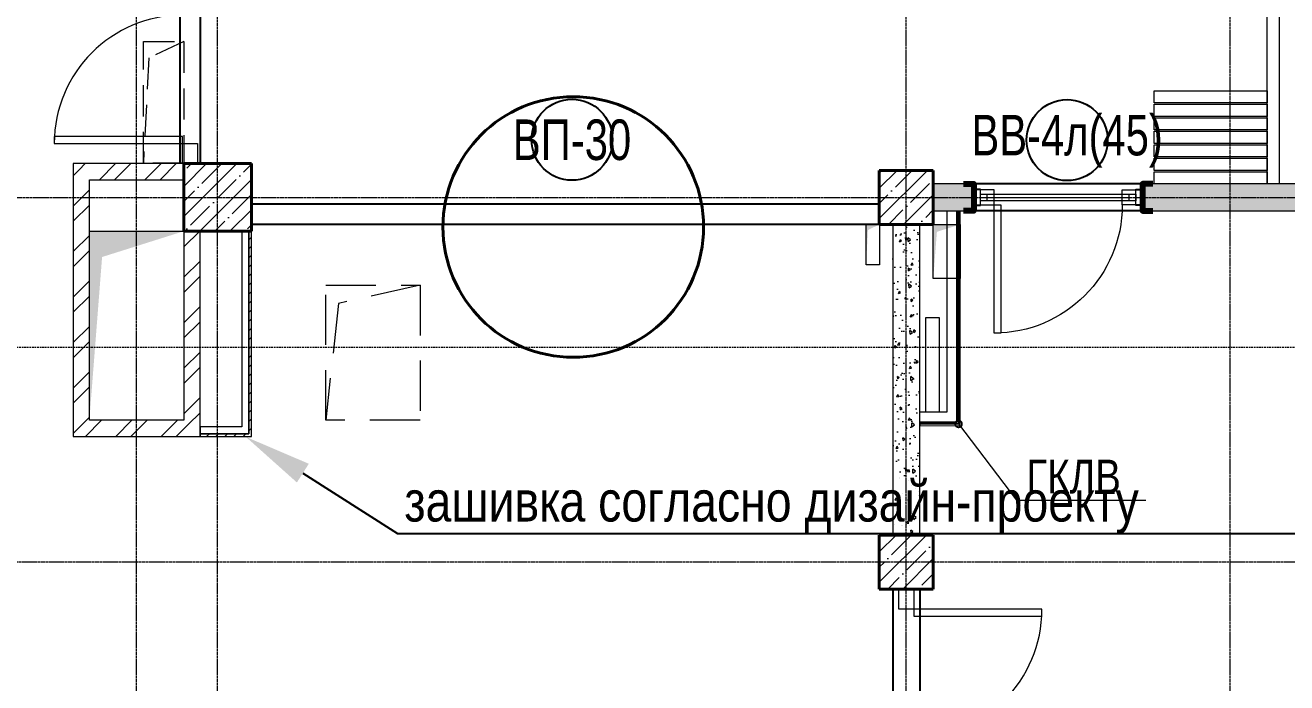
# Model space of a CAD drawing. Header units: millimetres. Extents: x -231292 to 573618, y -153144 to 564035.
# Drawn here: x 114704 to 124047, y 447508 to 452377 of the extents above; entities that cross this region are included whole.
import ezdxf
from ezdxf import colors
from ezdxf.entities.mleader import LeaderData, LeaderLine
from ezdxf.enums import TextEntityAlignment as Align
from ezdxf.math import Vec2, Vec3

# ---------------------------------------------------------------- set-up
doc = ezdxf.new("R2010")
doc.units = ezdxf.units.MM
for name, pattern in [('ADSK_Невидимые', [5, 3, -2]), ('CENTER2', [28.575, 19.05, -3.175, 3.175, -3.175]), ('DASHED', [19.05, 12.7, -6.35]), ('HIDDEN', [9.525, 6.35, -3.175]), ('HIDDEN2', [4.7625, 3.175, -1.5875])]:
    doc.linetypes.add(name, pattern=pattern)
doc.layers.get('0').update_dxf_attribs({"color": 250})
doc.layers.get('Defpoints').update_dxf_attribs({"color": 250})
for name, color, linetype, lineweight in [('АР_Витраж', 250, 'Continuous', 13), ('АР_Витраж марка', 250, 'Continuous', 9), ('АР_Двери_витраж', 250, 'Continuous', 9), ('АР_Колонны', 250, 'Continuous', 35), ('АР_Разрезы марка', 250, 'Continuous', 13), ('АР_Стены ГКЛ', 250, 'Continuous', 15), ('АР_Стены ЖБ', 250, 'Continuous', 35), ('АР_Стены кирпич', 250, 'Continuous', 20), ('АР_Стены ПЕНОблок', 250, 'Continuous', 20), ('АР_Штриховка', 250, 'Continuous', 0), ('Зашивки ГКЛ на всю высоту', 250, 'Continuous', 0), ('КМ_Фахверки', 250, 'Continuous', 80), ('ОВ_Классы', 250, 'Continuous', 0), ('ОВ_коллекторы', 250, 'Continuous', 30), ('ОВ_Кондиционирование', 250, 'Continuous', 5), ('ОВ_Отопление', 250, 'Continuous', 0), ('ОВ_Шахты_блок 4.1', 250, 'Continuous', 5), ('Размеры зашивки ГКЛ', 250, 'Continuous', 0), ('РД_Оси_100', 250, 'Continuous', 0), ('РД_проем_инж перемыч_фахверк', 250, 'Continuous', 18), ('ТХ_Оборудование', 250, 'Continuous', 9)]:
    doc.layers.add(name, color=color, linetype=linetype, lineweight=lineweight)
doc.layers.add('АР_Делит', color=250, linetype='Continuous', lineweight=0, plot=False)
doc.layers.add('РД_Проем', color=250, linetype='Continuous', lineweight=0, plot=False)
doc.layers.add('РД_Витраж_вн', color=250, linetype='Continuous')
doc.layers.add('РД_Витраж_перегородка', color=250, linetype='Continuous')
doc.styles.add('Arial_09', font='ARIALN.TTF', dxfattribs={"width": 0.9})
doc.styles.add('style1', font='ARIALN.TTF')
pattern_1 = [(45, (50428.77, 366201.75), (-112.2532, 112.2532), []), (45, (50541.02, 366201.75), (-112.2532, 112.2532), [198.4375, -39.6875, 0, -39.6875])]

# ---------------------------------------------------------------- blocks, each defined once
blk = doc.blocks.new('otv пунктир')
at = {"linetype": 'HIDDEN', "ltscale": 0.07}
blk.add_lwpolyline([(0, 0), (0, 1), (1, 1), (1, 0)], close=True, dxfattribs=at)
blk.add_lwpolyline([(0, 1), (0.1346, 0.1366), (1, 0)], dxfattribs=at)
blk = doc.blocks.new('otv')
at = {"linetype": 'Continuous'}
blk.add_lwpolyline([(0, -1), (0, 0), (1, 0), (1, -1)], close=True, dxfattribs=at)
blk.add_solid([(0, -1), (0, 0), (0.1346, -0.1366), (1, 0)], dxfattribs=at)
blk = doc.blocks.new('Ф_пеноблок 200')
at = {"layer": 'КМ_Фахверки'}
blk.add_lwpolyline([(0, -75), (0, 0), (200, 0), (200, -75)], dxfattribs=at)
blk = doc.blocks.new('СОШ_2200_АР_ОСИ_М100_28.05.24')
at = {"layer": 'РД_Оси_100', "linetype": 'CENTER2'}
for p, q in [((65100, -6155), (65100, 139938.679)), ((73200, -6155), (73200, 139938.679)), ((70800, -6155), (70800, 90900)), ((-5954.958, 84900), (119910, 84900)), ((119910, 82200), (-5954.958, 82200))]:
    blk.add_line(p, q, dxfattribs=at)
blk.add_lwpolyline([(65700, -6155), (65700, 139938.679)], dxfattribs=at)
blk = doc.blocks.new('_DotSmall')
at = {"color": 0, "linetype": 'ByBlock', "const_width": 0.5}
blk.add_lwpolyline([(-0.0625, 0, 1), (0.0625, 0, 1)], format="xyb", close=True, dxfattribs=at)
blk = doc.blocks.new('МаркаВитража1')
at = {"layer": 'Defpoints'}
blk.add_circle((0, 0), 3, dxfattribs=at)
at = {"color": 0, "linetype": 'ByBlock', "lineweight": -2, "style": 'Arial_09', "width": 0.9}
blk.add_attdef('АР-ОКНО:НАИМЕНОВАНИЕ', text='', height=3, dxfattribs=at).set_placement((0, 0), align=Align.MIDDLE)

msp = doc.modelspace()

# ---------------------------------------------------------------- hatches: boundary and pattern name
at = {"layer": 'АР_Стены ГКЛ', "linetype": 'Continuous', "lineweight": 0}
h = msp.add_hatch(dxfattribs=at)
h.set_pattern_fill('ANSI31', color=256, scale=15, angle=-360, style=0)
h.set_pattern_definition([(45, (50428.77, 366201.753), (-33.67596, 33.67596), [])])
h.paths.add_polyline_path([(116378.768, 450851.753), (116358.768, 450851.753), (116358.768, 449351.753), (116378.768, 449331.753)], flags=0)
h = msp.add_hatch(dxfattribs=at)
h.set_pattern_fill('ANSI31', color=256, scale=15, style=0)
h.set_pattern_definition([(45, (50428.77, 366201.753), (-33.67596, 33.67596), [])])
h.paths.add_polyline_path([(116378.768, 449331.753), (116358.768, 449351.753), (115998.768, 449351.753), (115998.768, 449331.753)], flags=0)
at = {"layer": 'АР_Штриховка', "linetype": 'Continuous', "lineweight": 0}
h = msp.add_hatch(dxfattribs=at)
h.set_pattern_fill('ANSI32', color=256, scale=25, angle=-360, style=0)
h.set_pattern_definition([(45, (50428.77, 366201.75), (-168.3798, 168.3798), []), (45, (50541.02, 366201.75), (-168.3798, 168.3798), [])])
h.paths.add_polyline_path([(115178.768, 451231.753), (115058.768, 451351.753), (115058.768, 449331.753), (115178.768, 449451.753)], flags=0)
h = msp.add_hatch(dxfattribs=at)
h.set_pattern_fill('ANSI32', color=256, scale=25, style=0)
h.set_pattern_definition([(45, (50428.77, 366201.75), (-168.3798, 168.3798), []), (45, (50541.02, 366201.75), (-168.3798, 168.3798), [])])
h.paths.add_polyline_path([(115058.768, 451351.753), (115178.768, 451231.753), (115878.768, 451231.753), (115878.768, 451351.753)], flags=0)
at = {"layer": 'АР_Штриховка', "linetype": 'Continuous', "lineweight": 5}
h = msp.add_hatch(dxfattribs=at)
h.set_pattern_fill('ANSI35', color=256, scale=25, style=0)
h.set_pattern_definition(pattern_1)
h.paths.add_polyline_path([(115878.768, 450851.753), (116378.768, 450851.753), (116378.768, 451351.753), (115878.768, 451351.753)], flags=0)
h = msp.add_hatch(dxfattribs=at)
h.set_pattern_fill('ANSI35', color=256, scale=25, style=0)
h.set_pattern_definition(pattern_1)
h.paths.add_polyline_path([(121028.768, 450901.753), (121428.768, 450901.753), (121428.768, 451301.753), (121028.768, 451301.753)], flags=0)
at = {"layer": 'АР_Штриховка', "linetype": 'Continuous', "lineweight": 0}
h = msp.add_hatch(dxfattribs=at)
h.set_pattern_fill('AR-CONC', color=256, angle=45, style=0)
h.set_pattern_definition([(95, (50428.77, 366201.75), (140.09465, 117.55338), [19.05, -209.55]), (40, (50428.77, 366201.75), (-160.01845, 110.17673), [15.24, -167.64058]), (145.45144, (50440.44, 366211.55), (-19.9238, 227.7301), [16.19, -178.09024]), (91.1842, (50392.85, 366237.67), (221.41024, 161.9534), [28.575, -314.325]), (141.63556, (50411.3, 366251.17), (-7.0866, 342.82676), [24.285, -267.1356]), (36.18415, (50392.85, 366237.67), (-7.0866, 342.82676), [22.85997, -251.45973]), (66, (50419.79, 366246.65), (179.51998, 34.89515), [19.05, -209.55]), (11, (50419.79, 366246.65), (-86.53993, 173.9412), [15.24, -167.64]), (116.45144, (50434.75, 366249.56), (92.98005, 208.83634), [16.19, -178.08994]), (82.5, (50428.77, 366201.75), (-57.60547, 61.973414), [0, -165.608, 0, -170.18, 0, -168.275]), (52.5, (50428.77, 366201.75), (-23.58973, 118.087), [0, -97.028, 0, -161.798, 0, -64.135]), (12.5, (50388.716, 366161.7), (99.927863, 91.826196), [0, -63.5, 0, -198.12, 0, -262.89]), (2.5, (50370.76, 366143.74), (86.7639, 122.72239), [0, -82.55, 0, -131.572, 0, -186.69])])
h.paths.add_polyline_path([(121428.768, 451201.753), (121428.768, 451001.753), (121728.768, 451001.753), (121728.768, 451201.753)], flags=0)
h.paths.add_polyline_path([(122978.768, 451201.753), (122978.768, 451001.753), (124178.768, 451001.753), (124178.768, 451201.753)], flags=0)
h.paths.add_polyline_path([(125428.768, 451201.753), (125428.768, 451001.753), (126728.768, 451001.753), (126728.768, 451201.753)], flags=0)
h.paths.add_polyline_path([(151478.768, 451201.753), (151412.101, 451151.753), (151478.768, 451001.753), (151828.768, 451001.753), (151828.768, 451201.753)], flags=0)
h.paths.add_polyline_path([(153078.768, 451201.753), (153078.768, 451001.753), (155628.768, 451001.753), (155828.768, 451201.753)], flags=0)
h.paths.add_polyline_path([(126728.768, 451201.753), (126728.768, 451001.753), (145028.708, 451001.753), (145028.708, 451201.753)], flags=0)
h.paths.add_polyline_path([(145028.708, 451201.753), (145028.708, 451001.753), (146328.768, 451001.753), (146328.768, 451201.753)], flags=0)
h.paths.add_polyline_path([(147578.768, 451201.753), (147578.768, 451001.753), (149378.768, 451001.753), (149378.768, 451201.753)], flags=0)
h.paths.add_polyline_path([(150628.768, 451201.753), (150628.768, 451001.753), (151478.768, 451001.753), (151412.101, 451151.753), (151278.768, 451201.753)], flags=0)
h = msp.add_hatch(dxfattribs=at)
h.set_pattern_fill('AR-CONC', color=256, angle=45, style=0)
h.set_pattern_definition([(95, (50428.77, 366201.75), (140.09465, 117.55338), [19.05, -209.55]), (40, (50428.77, 366201.75), (-160.01845, 110.17673), [15.24, -167.64058]), (145.45144, (50440.44, 366211.55), (-19.9238, 227.7301), [16.19, -178.09024]), (91.1842, (50392.85, 366237.67), (221.41024, 161.9534), [28.575, -314.325]), (141.63556, (50411.3, 366251.17), (-7.0866, 342.82676), [24.285, -267.1356]), (36.18415, (50392.85, 366237.67), (-7.0866, 342.82676), [22.86, -251.4597]), (66, (50419.79, 366246.65), (179.51998, 34.89515), [19.05, -209.55]), (11, (50419.79, 366246.65), (-86.53993, 173.9412), [15.24, -167.64]), (116.45145, (50434.75, 366249.56), (92.98005, 208.83634), [16.19, -178.08994]), (82.5, (50428.77, 366201.75), (-57.60547, 61.973414), [0, -165.608, 0, -170.18, 0, -168.275]), (52.5, (50428.77, 366201.75), (-23.58973, 118.087), [0, -97.028, 0, -161.798, 0, -64.135]), (12.5, (50388.716, 366161.7), (99.927863, 91.826196), [0, -63.5, 0, -198.12, 0, -262.89]), (2.5, (50370.76, 366143.74), (86.7639, 122.72239), [0, -82.55, 0, -131.572, 0, -186.69])])
h.paths.add_polyline_path([(121128.768, 448601.753), (121328.768, 448601.753), (121328.768, 450901.753), (121128.768, 450901.753)], flags=0)
h = msp.add_hatch(dxfattribs=at)
h.set_pattern_fill('ANSI32', color=256, scale=25, angle=-360, style=0)
h.set_pattern_definition([(45, (50428.77, 366201.75), (-168.3798, 168.3798), []), (45, (50541.02, 366201.75), (-168.3798, 168.3798), [])])
h.paths.add_polyline_path([(115998.768, 450851.753), (115878.768, 450851.753), (115878.768, 449451.753), (115998.768, 449331.753)], flags=0)
h = msp.add_hatch(dxfattribs=at)
h.set_pattern_fill('ANSI32', color=256, scale=25, style=0)
h.set_pattern_definition([(45, (50428.77, 366201.75), (-168.3798, 168.3798), []), (45, (50541.02, 366201.75), (-168.3798, 168.3798), [])])
h.paths.add_polyline_path([(115998.768, 449331.753), (115878.768, 449451.753), (115178.768, 449451.753), (115058.768, 449331.753)], flags=0)
at = {"layer": 'АР_Штриховка', "linetype": 'Continuous', "lineweight": 5}
h = msp.add_hatch(dxfattribs=at)
h.set_pattern_fill('ANSI35', color=256, scale=25, style=0)
h.set_pattern_definition(pattern_1)
h.paths.add_polyline_path([(121028.768, 448201.752), (121428.768, 448201.752), (121428.768, 448601.752), (121028.768, 448601.752)], flags=0)

# ---------------------------------------------------------------- linework, layer by layer
at = {"layer": 'АР_Витраж', "linetype": 'Continuous', "lineweight": 5}
for p, q in [((121728.768, 451201.753), (122978.768, 451201.753)), ((121728.768, 451001.753), (122978.768, 451001.753))]:
    msp.add_line(p, q, dxfattribs=at)
at = {"layer": 'АР_Витраж', "linetype": 'Continuous', "lineweight": 13}
for p, q in [((121828.768, 451076.753), (121828.768, 451126.753)), ((121828.768, 451101.753), (122878.768, 451101.753)), ((122878.768, 451076.753), (122878.768, 451126.753))]:
    msp.add_line(p, q, dxfattribs=at)
for points in [[(121778.768, 451161.753), (121728.768, 451161.753), (121728.768, 451041.753), (121778.768, 451041.753)], [(121778.768, 451076.753), (121778.768, 451126.753), (122928.768, 451126.753), (122928.768, 451076.753)], [(122928.768, 451161.753), (122978.768, 451161.753), (122978.768, 451041.753), (122928.768, 451041.753)]]:
    msp.add_lwpolyline(points, close=True, dxfattribs=at)
at = {"layer": 'АР_Двери_витраж', "linetype": 'Continuous', "lineweight": 9}
for p, q in [((116378.768, 451051.753), (116378.768, 450901.753)), ((116381.268, 451051.753), (116378.768, 451051.753)), ((116381.268, 450901.753), (116381.268, 451051.753)), ((116378.768, 450901.753), (116381.268, 450901.753))]:
    msp.add_line(p, q, dxfattribs=at)
for points in [[(115868.768, 451501.753), (115868.768, 451551.753), (114918.768, 451551.753), (114918.768, 451501.753)], [(115978.768, 451501.753), (115978.768, 451351.753), (115868.768, 451351.753), (115868.768, 451501.753)], [(121878.768, 451156.753), (121728.768, 451156.753), (121728.768, 451046.753), (121878.768, 451046.753)], [(122828.768, 451156.753), (122978.768, 451156.753), (122978.768, 451046.753), (122828.768, 451046.753)], [(121878.768, 451046.753), (121928.768, 451046.753), (121928.768, 450096.753), (121878.768, 450096.753)], [(121173.768, 448051.752), (121173.768, 448201.752), (121283.768, 448201.752), (121283.768, 448051.752)], [(121283.768, 448051.752), (121283.768, 448001.752), (122233.768, 448001.752), (122233.768, 448051.752)]]:
    msp.add_lwpolyline(points, close=True, dxfattribs=at)
for centre, start, end in [((115868.768, 451501.753), 90, 180), ((121283.768, 448051.752), 270, 0)]:
    msp.add_arc(centre, 950, start, end, dxfattribs=at)
at = {"layer": 'АР_Двери_витраж', "linetype": 'Continuous', "lineweight": 9, "extrusion": (0, 0, -1)}
msp.add_arc((-121878.768, 451046.753), 950, 180, 270, dxfattribs=at)
at = {"layer": 'АР_Делит', "lineweight": 40}
msp.add_circle((118762.488, 450882.746), 964.843, dxfattribs=at)
at = {"layer": 'АР_Колонны', "linetype": 'HIDDEN2', "lineweight": 25}
for p, q in [((115878.768, 451351.753), (116378.768, 451351.753)), ((115878.768, 450851.753), (115878.768, 451351.753)), ((116378.768, 451351.753), (116378.768, 450851.753)), ((121028.768, 451301.753), (121428.768, 451301.753)), ((121028.768, 450901.753), (121028.768, 451301.753)), ((121428.768, 451301.753), (121428.768, 450901.753)), ((121428.768, 450901.753), (121028.768, 450901.753)), ((116378.768, 450851.753), (115878.768, 450851.753)), ((121028.768, 448601.752), (121428.768, 448601.752)), ((121028.768, 448201.752), (121028.768, 448601.752)), ((121428.768, 448601.752), (121428.768, 448201.752)), ((121428.768, 448201.752), (121028.768, 448201.752))]:
    msp.add_line(p, q, dxfattribs=at)
at = {"layer": 'АР_Колонны', "linetype": 'Continuous', "lineweight": 35}
for p, q in [((116378.768, 451351.753), (115878.768, 451351.753)), ((115878.768, 451351.753), (115878.768, 450851.753)), ((116378.768, 450851.753), (116378.768, 451351.753)), ((121428.768, 451301.753), (121028.768, 451301.753)), ((121028.768, 451301.753), (121028.768, 450901.753)), ((121428.768, 450901.753), (121428.768, 451301.753)), ((121028.768, 450901.753), (121428.768, 450901.753)), ((115878.768, 450851.753), (116378.768, 450851.753)), ((121428.768, 448601.752), (121028.768, 448601.752)), ((121028.768, 448601.752), (121028.768, 448201.752)), ((121428.768, 448201.752), (121428.768, 448601.752)), ((121028.768, 448201.752), (121428.768, 448201.752))]:
    msp.add_line(p, q, dxfattribs=at)
at = {"layer": 'АР_Разрезы марка', "linetype": 'DASHED', "lineweight": 0}
msp.add_line((168773.589, 449991.222), (47909.875, 449991.222), dxfattribs=at)
at = {"layer": 'АР_Стены ГКЛ', "linetype": 'Continuous', "lineweight": 5}
for p, q in [((116358.768, 450851.753), (116308.768, 450851.753)), ((116308.768, 450851.753), (116308.768, 449401.753)), ((116358.768, 449351.753), (116358.768, 450851.753)), ((116378.768, 450851.753), (116358.768, 450851.753)), ((116358.768, 450851.753), (116358.768, 449351.753)), ((116378.768, 449331.753), (116378.768, 450851.753)), ((116308.768, 449401.753), (115998.768, 449401.753)), ((115998.768, 449401.753), (115998.768, 449351.753)), ((115998.768, 449351.753), (116358.768, 449351.753)), ((116358.768, 449351.753), (115998.768, 449351.753)), ((115998.768, 449351.753), (115998.768, 449331.753)), ((115998.768, 449331.753), (116378.768, 449331.753))]:
    msp.add_line(p, q, dxfattribs=at)
at = {"layer": 'АР_Стены ЖБ', "linetype": 'Continuous', "lineweight": 40}
for p, q in [((116378.768, 451351.753), (115878.768, 451351.753)), ((115878.768, 451351.753), (115878.768, 450851.753)), ((116378.768, 450851.753), (116378.768, 451351.753)), ((121428.768, 451301.753), (121028.768, 451301.753)), ((121028.768, 451301.753), (121028.768, 450901.753)), ((121428.768, 450901.753), (121428.768, 451301.753)), ((121028.768, 450901.753), (121428.768, 450901.753)), ((115878.768, 450851.753), (116378.768, 450851.753)), ((121428.768, 448601.752), (121028.768, 448601.752)), ((121028.768, 448601.752), (121028.768, 448201.752)), ((121428.768, 448201.752), (121428.768, 448601.752)), ((121028.768, 448201.752), (121428.768, 448201.752))]:
    msp.add_line(p, q, dxfattribs=at)
at = {"layer": 'АР_Стены кирпич', "linetype": 'Continuous', "lineweight": 20}
for p, q in [((115058.768, 451351.753), (115058.768, 449331.753)), ((115878.768, 451351.753), (115058.768, 451351.753)), ((115878.768, 451231.753), (115878.768, 451351.753)), ((115178.768, 449451.753), (115178.768, 451231.753)), ((115178.768, 451231.753), (115878.768, 451231.753)), ((115998.768, 450851.753), (115878.768, 450851.753)), ((115878.768, 450851.753), (115878.768, 449451.753)), ((115998.768, 449331.753), (115998.768, 450851.753)), ((115878.768, 449451.753), (115178.768, 449451.753)), ((115058.768, 449331.753), (115998.768, 449331.753))]:
    msp.add_line(p, q, dxfattribs=at)
at = {"layer": 'АР_Стены ПЕНОблок', "linetype": 'Continuous', "lineweight": 20}
for p, q in [((121428.768, 451201.753), (121428.768, 451001.753)), ((121728.768, 451201.753), (121428.768, 451201.753)), ((121728.768, 451001.753), (121728.768, 451201.753)), ((122978.768, 451201.753), (122978.768, 451001.753)), ((124178.768, 451201.753), (122978.768, 451201.753)), ((121428.768, 451001.753), (121728.768, 451001.753)), ((122978.768, 451001.753), (124178.768, 451001.753)), ((121328.768, 450901.753), (121128.768, 450901.753)), ((121128.768, 450901.753), (121128.768, 448601.753)), ((121328.768, 448601.753), (121328.768, 450901.753)), ((121128.768, 448601.753), (121328.768, 448601.753))]:
    msp.add_line(p, q, dxfattribs=at)
at = {"layer": 'Зашивки ГКЛ на всю высоту', "linetype": 'Continuous', "lineweight": 0}
for p, q in [((121528.577, 451001.737), (121628.577, 451001.753)), ((121528.577, 451001.737), (121528.815, 449511.529)), ((121603.577, 451001.749), (121603.827, 449436.51)), ((121603.827, 449436.51), (121603.577, 451001.749)), ((121616.077, 451001.751), (121616.329, 449424.006)), ((121616.329, 449424.006), (121616.077, 451001.751)), ((121628.831, 449411.503), (121628.577, 451001.753)), ((121328.771, 449424.08), (121328.793, 449511.58)), ((121528.815, 449511.529), (121328.793, 449511.58)), ((121328.771, 449424.08), (121328.768, 449411.58)), ((121328.768, 449411.58), (121628.831, 449411.503)), ((121616.329, 449424.006), (121328.771, 449424.08)), ((121328.771, 449424.08), (121616.329, 449424.006)), ((121603.827, 449436.51), (121328.774, 449436.58)), ((121328.774, 449436.58), (121603.827, 449436.51))]:
    msp.add_line(p, q, dxfattribs=at)
at = {"layer": 'ОВ_коллекторы', "lineweight": 5}
msp.add_lwpolyline([(121372.59, 450211.512), (121472.59, 450211.512), (121472.59, 449511.512), (121372.59, 449511.512)], close=True, dxfattribs=at)
at = {"layer": 'РД_Витраж_вн', "linetype": 'Continuous', "lineweight": -3}
for p, q in [((122978.768, 451201.753), (121728.768, 451201.753)), ((122978.768, 451001.753), (121728.768, 451001.753)), ((121128.768, 448201.752), (121128.768, 445301.752)), ((121328.768, 448201.752), (121328.768, 445301.752))]:
    msp.add_line(p, q, dxfattribs=at)
at = {"layer": 'РД_Витраж_перегородка', "linetype": 'Continuous', "lineweight": -3}
for p, q in [((115848.768, 455531.752), (115848.768, 451351.752)), ((115998.768, 455531.752), (115998.768, 451351.752)), ((121031.268, 451051.753), (116381.268, 451051.753)), ((121031.268, 450901.753), (116381.268, 450901.753))]:
    msp.add_line(p, q, dxfattribs=at)
at = {"layer": 'РД_Проем', "linetype": 'Continuous', "lineweight": 0}
for p, q in [((122978.768, 451201.753), (121728.768, 451201.753)), ((122978.768, 451001.753), (121728.768, 451001.753)), ((121128.768, 448201.752), (121128.768, 445301.752)), ((121328.768, 448201.752), (121328.768, 445301.752))]:
    msp.add_line(p, q, dxfattribs=at)
at = {"layer": 'РД_проем_инж перемыч_фахверк', "linetype": 'Continuous', "lineweight": 18}
for p, q in [((122978.768, 451201.753), (121728.768, 451201.753)), ((122978.768, 451001.753), (121728.768, 451001.753)), ((121128.768, 448201.752), (121128.768, 445301.752)), ((121328.768, 448201.752), (121328.768, 445301.752))]:
    msp.add_line(p, q, dxfattribs=at)
at = {"layer": 'ТХ_Оборудование', "linetype": 'ADSK_Невидимые'}
msp.add_lwpolyline([(123991.101, 457051.745), (123991.101, 451201.745), (123901.101, 451201.745), (123901.101, 457051.745)], close=True, dxfattribs=at)
at = {"layer": 'ТХ_Оборудование'}
for points in [[(123065.101, 451891.745), (123901.101, 451891.745), (123901.101, 451801.745), (123065.101, 451801.745)], [(123065.101, 451791.745), (123901.101, 451791.745), (123901.101, 451701.745), (123065.101, 451701.745)], [(123065.101, 451691.745), (123901.101, 451691.745), (123901.101, 451601.745), (123065.101, 451601.745)], [(123065.101, 451591.745), (123901.101, 451591.745), (123901.101, 451501.745), (123065.101, 451501.745)], [(123065.101, 451491.745), (123901.101, 451491.745), (123901.101, 451401.745), (123065.101, 451401.745)], [(123065.101, 451391.745), (123901.101, 451391.745), (123901.101, 451301.745), (123065.101, 451301.745)], [(123065.101, 451291.745), (123901.101, 451291.745), (123901.101, 451201.745), (123065.101, 451201.745)]]:
    msp.add_lwpolyline(points, close=True, dxfattribs=at)

# ---------------------------------------------------------------- block references
at = {"layer": 'АР_Витраж марка', "linetype": 'Continuous', "lineweight": 9, "xscale": 100, "yscale": 100, "zscale": 100}
for p, values in [((118753.311, 451529.019), {'АР-ОКНО:НАИМЕНОВАНИЕ': 'ВП-30'}), ((122420.033, 451526.025), {'АР-ОКНО:НАИМЕНОВАНИЕ': 'ВВ-4л(45)'})]:
    msp.add_blockref('МаркаВитража1', p, dxfattribs=at).add_auto_attribs(values)
at = {"layer": 'КМ_Фахверки', "rotation": 270}
msp.add_blockref('Ф_пеноблок 200', (121728.768, 451201.753), dxfattribs=at)
at = {"layer": 'КМ_Фахверки', "xscale": -1, "rotation": 90}
msp.add_blockref('Ф_пеноблок 200', (122978.768, 451201.76), dxfattribs=at)
at = {"layer": 'ОВ_Классы', "rotation": 270}
for p, xscale, yscale in [((115578.768, 452255.564), 900, 300), ((116928.918, 450451.758), 1000, 700)]:
    msp.add_blockref('otv пунктир', p, dxfattribs=dict(at, xscale=xscale, yscale=yscale))
at = {"layer": 'ОВ_Кондиционирование', "xscale": 100, "yscale": 300}
msp.add_blockref('otv', (120931.268, 450901.753), dxfattribs=at)
at = {"layer": 'ОВ_Отопление', "xscale": 200, "yscale": 400}
msp.add_blockref('otv', (121428.768, 450901.753), dxfattribs=at)
at = {"layer": 'ОВ_Шахты_блок 4.1', "xscale": 700, "yscale": 1400}
msp.add_blockref('otv', (115178.768, 450851.753), dxfattribs=at)
at = {"layer": 'РД_Оси_100'}
msp.add_blockref('СОШ_2200_АР_ОСИ_М100_28.05.24', (50428.768, 366201.753), dxfattribs=at)

# ---------------------------------------------------------------- leaders
at = {"layer": 'АР_Делит'}
ml = msp.add_multileader_mtext('Standard', dxfattribs=at)
ml.set_content('предусмотреть лорбик_файерборд по мет.каркасу  от ФГ-15 до покрытия фермы/перекрытия', color=256, style='style1')
ml.set_leader_properties(color=256)
ml.build(insert=Vec2(0, 0))
ml.multileader.update_dxf_attribs({"has_dogleg": 0, "text_left_attachment_type": 6, "text_right_attachment_type": 6, "arrow_head_size": 500, "scale": 100})
ctx = ml.context
ctx.base_point, ctx.scale, ctx.char_height, ctx.arrow_head_size, ctx.landing_gap_size, ctx.plane_origin, ctx.plane_x_axis, ctx.plane_y_axis = Vec3(88386.092, 448523.465), 100, 300, 500, 50, Vec3(70706.091, 432922.418), Vec3(1, 0.00000001), Vec3(-0.00000001, 1)
ctx.left_attachment, ctx.right_attachment = 6, 6
notes = []
notes.append((ctx, [(1, (1, 1, 0), (88378.092, 448523.465), (1, 0.00000001), 8, [(0, [(97778.767, 450771.753)], 0, []), (1, [(62578.768, 519067.753)], 0, [])])]))
ctx.mtext.insert, ctx.mtext.text_direction, ctx.mtext.rotation, ctx.mtext.width, ctx.mtext.defined_height, ctx.mtext.flow_direction = Vec3(88436.092, 448906.753), Vec3(1, 0.00000001), 0.00000001, 4538.94863, 395.157, 5
ml = msp.add_multileader_mtext('Standard', dxfattribs=at)
ml.set_content('перегородка 125 мм ГВЛ(файерборд)', color=256, style='style1')
ml.set_leader_properties(color=256)
ml.build(insert=Vec2(0, 0))
ml.multileader.update_dxf_attribs({"has_dogleg": 0, "text_left_attachment_type": 6, "text_right_attachment_type": 6, "arrow_head_size": 100, "scale": 100})
ctx = ml.context
ctx.base_point, ctx.scale, ctx.char_height, ctx.arrow_head_size, ctx.landing_gap_size, ctx.plane_origin, ctx.plane_x_axis, ctx.plane_y_axis = Vec3(97625.177, 450390.662), 100, 150, 100, 50, Vec3(89851.833, 436575.222), Vec3(1, 0.00000001), Vec3(-0.00000001, 1)
ctx.left_attachment, ctx.right_attachment = 6, 6
notes.append((ctx, [(0, (1, 1, 0), (100120.64, 450390.662), (-1, -0.00000001), 800, [(1, [(100968.382, 450901.753)], 0, [])])]))
ctx.mtext.insert, ctx.mtext.text_direction, ctx.mtext.rotation, ctx.mtext.width, ctx.mtext.flow_direction = Vec3(97675.074, 450584.762), Vec3(1, 0.00000001), 0.00000001, 1711.87802, 5
at = {"layer": 'АР_Делит', "lineweight": 0}
ml = msp.add_multileader_mtext('Standard', dxfattribs=at)
ml.set_content('зашивка согласно дизайн-проекту', color=256, style='style1')
ml.set_leader_properties(color=256)
ml.build(insert=Vec2(0, 0))
ml.multileader.update_dxf_attribs({"has_dogleg": 0, "text_left_attachment_type": 6, "text_right_attachment_type": 6, "arrow_head_size": 500, "scale": 100})
ctx = ml.context
ctx.base_point, ctx.scale, ctx.char_height, ctx.arrow_head_size, ctx.landing_gap_size, ctx.plane_origin, ctx.plane_x_axis, ctx.plane_y_axis = Vec3(117461.296, 448613.626), 100, 300, 500, 50, Vec3(107296.696, 447928.239), Vec3(1, 0.00000001), Vec3(-0.00000001, 1)
ctx.left_attachment, ctx.right_attachment = 6, 6
notes.append((ctx, [(1, (1, 1, 0), (117453.296, 448613.626), (1, 0.00000001), 8, [(0, [(116337.975, 449328.575)], 0, [])])]))
ctx.mtext.insert, ctx.mtext.text_direction, ctx.mtext.rotation, ctx.mtext.width, ctx.mtext.defined_height, ctx.mtext.flow_direction = Vec3(117511.296, 449001.825), Vec3(1, 0.00000001), 0.00000001, 4538.94863, 395.157, 5
at = {"layer": 'Размеры зашивки ГКЛ'}
ml = msp.add_multileader_mtext('Standard', dxfattribs=at)
ml.set_content('\\pxsm1;ГКЛВ', color=256, style='style1')
ml.set_leader_properties(color=256, linetype='ByLayer', lineweight=9)
ml.set_arrow_properties(name='DOTSMALL')
ml.build(insert=Vec2(0, 0))
ml.multileader.update_dxf_attribs({"text_left_attachment_type": 6, "text_right_attachment_type": 6, "text_bottom_attachment_type": 10, "dogleg_length": 25, "arrow_head_size": 100})
ctx = ml.context
ctx.base_point, ctx.char_height, ctx.arrow_head_size, ctx.landing_gap_size, ctx.plane_origin = Vec3(122069.768, 448859.753), 250, 100, 50, Vec3(113683.127, 456649.149)
ctx.left_attachment, ctx.right_attachment, ctx.top_attachment = 6, 6, 10
notes.append((ctx, [(0, (1, 1, 0), (122044.768, 448859.753), (1, 0), 25, [(1, [(121616.329, 449424.006)], 0, [])])]))
ctx.mtext.insert, ctx.mtext.width, ctx.mtext.defined_height, ctx.mtext.line_spacing_factor, ctx.mtext.flow_direction = Vec3(122119.768, 449159.753), 1126.26794, 600, 0.3, 5
for ctx, leaders in notes:
    for number, flags, end, landing, length, lines in leaders:
        leader = LeaderData()
        leader.index, (leader.has_last_leader_line, leader.has_dogleg_vector, leader.attachment_direction) = number, flags
        leader.last_leader_point, leader.dogleg_vector, leader.dogleg_length = Vec3(end), Vec3(landing), length
        for number, points, colour, breaks in lines:
            line = LeaderLine()
            line.index, line.vertices, line.color, line.breaks = number, Vec3.list(points), colors.encode_raw_color(colour), breaks
            leader.lines.append(line)
        ctx.leaders.append(leader)

doc.saveas('drawing.dxf')
